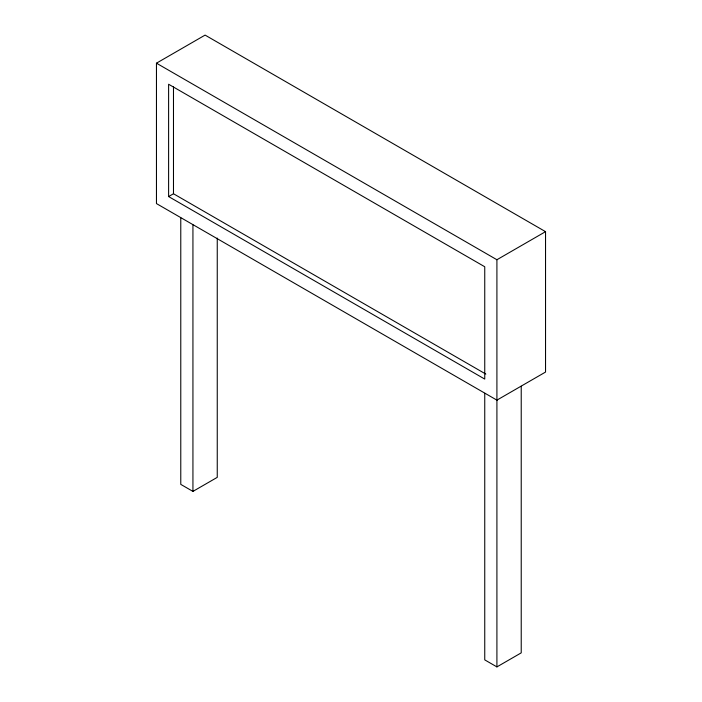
<?xml version="1.0" encoding="UTF-8"?>
<svg xmlns="http://www.w3.org/2000/svg" width="702" height="702" viewBox="0 0 702 702"><rect width="100%" height="100%" fill="white"/><g stroke="black" fill="none" stroke-linecap="round" stroke-linejoin="round"><path stroke-width="1.05" d="M156.458 63.18L205.089 35.1L545.542 231.66L545.542 372.06L496.911 400.14L156.458 203.58L156.458 63.18L496.911 259.74L545.542 231.66M168.612 196.56L484.749 379.08L484.749 266.76L168.612 84.24L168.612 196.56L173.482 193.752L485.819 374.078M180.774 217.787L180.774 484.38L192.936 491.4L217.251 477.36L217.251 238.083M484.749 393.287L484.749 659.88L496.911 666.9L521.226 652.86L521.226 386.267M496.911 259.74L496.911 400.14M496.911 400.307L496.911 666.9M192.936 224.807L192.936 491.4M173.482 86.881L173.482 193.752"/></g></svg>
